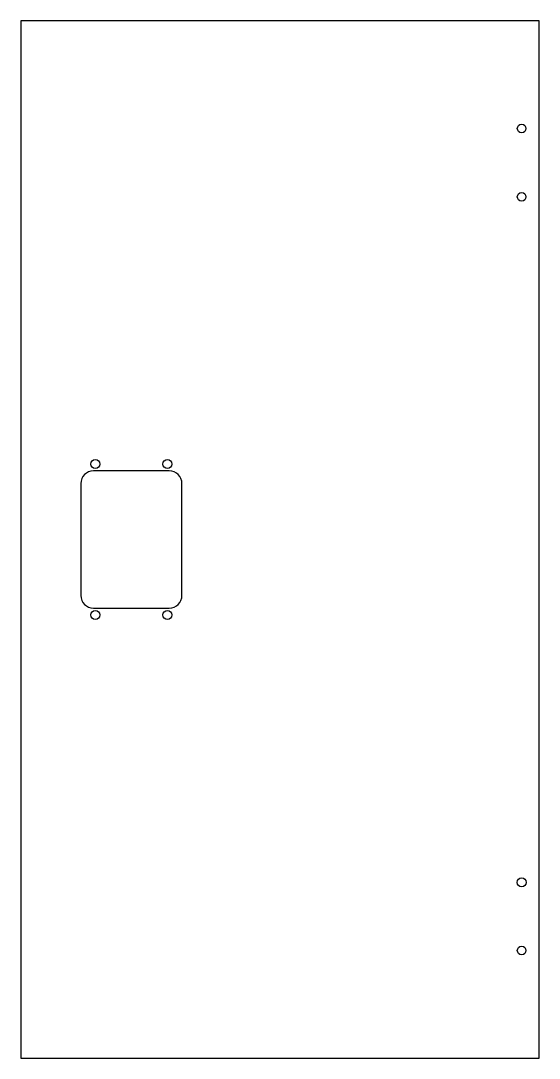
# Model space of a CAD drawing. Header units: inches. Extents: x 36.3 to 48.3, y 6.8 to 30.8.
import ezdxf

# ---------------------------------------------------------------- set-up
doc = ezdxf.new("R2010")
doc.units = ezdxf.units.IN
doc.header["$MEASUREMENT"] = 0

msp = doc.modelspace()

# ---------------------------------------------------------------- linework, layer by layer
msp.add_lwpolyline([(36.348, 6.801), (48.336, 6.801), (48.336, 30.801), (36.348, 30.801), (36.348, 6.801)])
msp.add_lwpolyline([(38.029, 17.213), (39.782, 17.213, 0.412206), (40.075, 17.507), (40.075, 20.095, 0.413731), (39.782, 20.389), (38.029, 20.389, 0.412206), (37.735, 20.095), (37.735, 17.507, 0.412206)], format="xyb", close=True)
for centre, radius in [((47.929, 28.307), 0.1), ((47.929, 26.729), 0.1), ((38.072, 20.546), 0.104), ((39.739, 20.546), 0.104), ((38.072, 17.056), 0.104), ((39.739, 17.056), 0.104), ((47.929, 10.87), 0.101), ((47.929, 9.292), 0.1)]:
    msp.add_circle(centre, radius)

doc.saveas('drawing.dxf')
